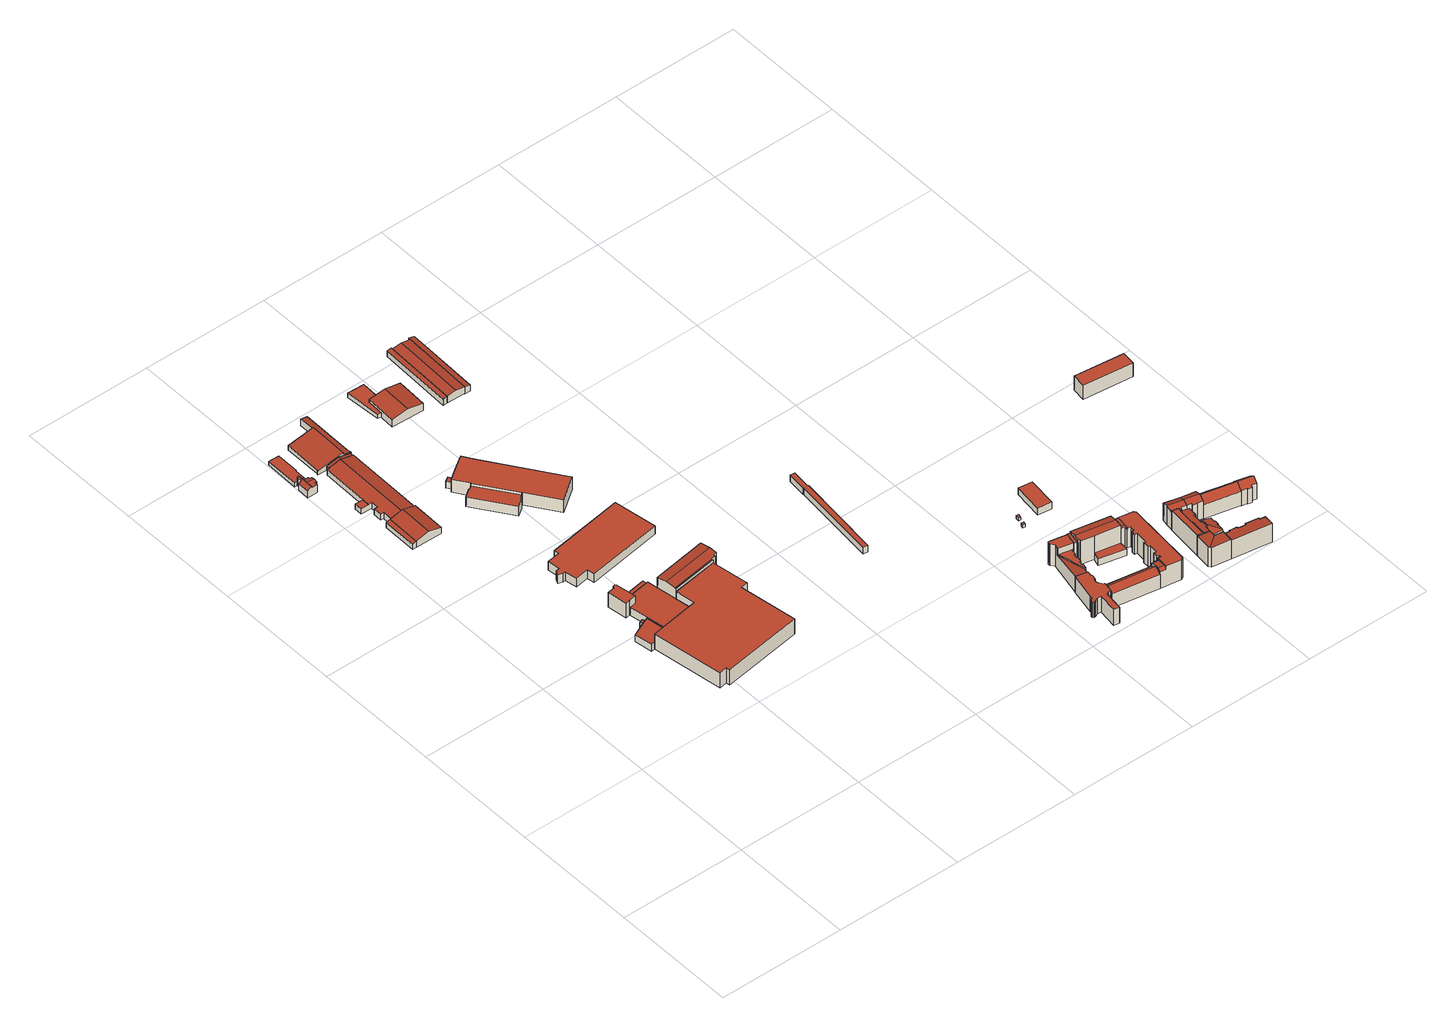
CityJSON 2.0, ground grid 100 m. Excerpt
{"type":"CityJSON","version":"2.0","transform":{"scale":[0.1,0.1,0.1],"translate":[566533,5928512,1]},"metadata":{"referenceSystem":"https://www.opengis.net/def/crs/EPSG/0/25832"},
"CityObjects":{
"building1":{"type":"Building","attributes":{"Gemeindeschluessel":"02100137","Geometrietyp2DReferenz":"3000","function":"51009_1610","roofType":"2100","measuredHeight":5.55},"address":[{"country":"Germany","locality":"Hamburg","postcode":"21109"}],"geometry":[{"type":"Solid","lod":"2","boundaries":[[[[0,1,2,3]],[[4,5,6,7]],[[2,1,4,7]],[[1,0,5,4]],[[0,3,6,5]],[[3,2,7,6]]]],"semantics":{"surfaces":[{"type":"RoofSurface"},{"type":"GroundSurface"},{"type":"WallSurface"}],"values":[[0,1,2,2,2,2]]}}]},
"building2":{"type":"Building","attributes":{"Gemeindeschluessel":"02100137","Geometrietyp2DReferenz":"3000","function":"31001_2010","roofType":"3100","measuredHeight":8.1,"storeysAboveGround":1},"address":[{"country":"Germany","locality":"Hamburg","thoroughfareNumber":"8","thoroughfareName":"Rotenhäuser Straße","postcode":"21109"}],"geometry":[{"type":"Solid","lod":"2","boundaries":[[[[8,9,10,11,12,13,14]],[[15,16,17,18,19,11,10]],[[20,21,22,23]],[[21,24,25,22]],[[26,19,18]],[[27,13,12]],[[9,8,28,29]],[[8,14,30,28]],[[17,16,31,32]],[[16,15,33,31]],[[34,35,36,37]],[[28,30,23,22,25,37,36,38,32,31,33,29]],[[33,15,10,9,29]],[[11,19,12]],[[30,14,13,27,20,23]],[[38,39,26,18,17,32]],[[38,36,35,39]],[[37,25,24,34]],[[24,21,20,27,12,19,26,39,35,34]]]],"semantics":{"surfaces":[{"type":"RoofSurface"},{"type":"WallSurface"},{"type":"GroundSurface"}],"values":[[0,0,1,1,1,1,1,1,1,1,1,2,1,1,1,1,1,1,0]]}}]},
"building3":{"type":"Building","attributes":{"Gemeindeschluessel":"02100137","Geometrietyp2DReferenz":"3000","function":"31001_2140","roofType":"1000","measuredHeight":6.12,"storeysAboveGround":1},"address":[{"country":"Germany","locality":"Hamburg","thoroughfareName":"Dratelnstraße","postcode":"21109"}],"geometry":[{"type":"Solid","lod":"2","boundaries":[[[[40,41,42,43]],[[44,45,46,47]],[[45,48,49,46]],[[48,50,51,49]],[[42,41,52,53]],[[54,55,40,43]],[[55,56,57,58]],[[53,52,58,57,47,46,49,51,59]],[[59,60,54,43,42,53]],[[52,41,40,55,58]],[[47,57,56,44]],[[59,51,50,60]],[[50,48,45,44,56,55,54,60]]]],"semantics":{"surfaces":[{"type":"RoofSurface"},{"type":"WallSurface"},{"type":"GroundSurface"}],"values":[[0,1,1,1,1,1,1,2,1,1,1,1,0]]}}]},
"building4":{"type":"Building","attributes":{"Gemeindeschluessel":"02100137","Geometrietyp2DReferenz":"3000","function":"31001_2010","roofType":"1000","measuredHeight":3.42,"storeysAboveGround":1},"address":[{"country":"Germany","locality":"Hamburg","thoroughfareName":"Rotenhäuser Straße","postcode":"21109"}],"geometry":[{"type":"Solid","lod":"2","boundaries":[[[[61,62,63,64,65,66,67]],[[68,69,70,71,72,73,74]],[[65,64,69,68]],[[64,63,70,69]],[[63,62,71,70]],[[62,61,72,71]],[[61,67,73,72]],[[66,65,68,74]],[[73,67,66,74]]]],"semantics":{"surfaces":[{"type":"RoofSurface"},{"type":"GroundSurface"},{"type":"WallSurface"}],"values":[[0,1,2,2,2,2,2,2,2]]}}]},
"building5":{"type":"Building","attributes":{"Gemeindeschluessel":"02100137","Geometrietyp2DReferenz":"3000","function":"31001_2140","roofType":"3100","measuredHeight":8.17,"storeysAboveGround":1},"address":[{"country":"Germany","locality":"Hamburg","thoroughfareName":"Rotenhäuser Straße","postcode":"21109"}],"geometry":[{"type":"Solid","lod":"2","boundaries":[[[[75,76,0,3,77]],[[78,75,77,79]],[[3,0,80,81]],[[0,76,82,80]],[[78,79,83,84]],[[79,77,3,81,83]],[[76,75,78,84,82]],[[84,83,81,80,82]]]],"semantics":{"surfaces":[{"type":"RoofSurface"},{"type":"WallSurface"},{"type":"GroundSurface"}],"values":[[0,0,1,1,1,1,1,2]]}}]},
"building6":{"type":"Building","attributes":{"Gemeindeschluessel":"02100137","Geometrietyp2DReferenz":"3000","function":"31001_2010","roofType":"1000","measuredHeight":12.9,"storeysAboveGround":4},"address":[{"country":"Germany","locality":"Hamburg","thoroughfareNumber":"20","thoroughfareName":"Dratelnstraße","postcode":"21109"}],"geometry":[{"type":"Solid","lod":"2","boundaries":[[[[85,86,87,88,89,90,91,92,93]],[[94,95,96,97,98,99,100,101,102]],[[89,88,97,96]],[[88,87,98,97]],[[87,86,99,98]],[[86,85,100,99]],[[85,93,101,100]],[[92,91,94,102]],[[91,90,95,94]],[[90,89,96,95]],[[101,93,92,102]]]],"semantics":{"surfaces":[{"type":"RoofSurface"},{"type":"GroundSurface"},{"type":"WallSurface"}],"values":[[0,1,2,2,2,2,2,2,2,2,2]]}}]},
"building7":{"type":"Building","attributes":{"Gemeindeschluessel":"02100137","Geometrietyp2DReferenz":"3000","function":"31001_2140","roofType":"3100","measuredHeight":7.24,"storeysAboveGround":1},"address":[{"country":"Germany","locality":"Hamburg","thoroughfareName":"Rotenhäuser Straße","postcode":"21109"}],"geometry":[{"type":"Solid","lod":"2","boundaries":[[[[103,104,105,106]],[[105,104,107,108]],[[109,110,111,112]],[[110,113,114,111]],[[115,116,117,118]],[[116,109,112,117]],[[119,120,103,106]],[[121,122,123,124]],[[118,117,112,111,114,125,108,107,126,124,123,127,128]],[[122,121,120,119,129,113,110,109,116,115,130,131]],[[131,130,132,133]],[[132,128,127,133]],[[123,122,131,133,127]],[[121,124,126,120]],[[128,132,130,115,118]],[[129,125,114,113]],[[125,129,119,106,105,108]],[[107,104,103,120,126]]]],"semantics":{"surfaces":[{"type":"RoofSurface"},{"type":"WallSurface"},{"type":"GroundSurface"}],"values":[[0,1,1,1,1,1,1,1,2,0,0,1,1,1,1,1,1,1]]}}]},
"building8":{"type":"Building","attributes":{"Gemeindeschluessel":"02100137","Geometrietyp2DReferenz":"3000","function":"31001_2140","roofType":"1000","measuredHeight":6.76,"storeysAboveGround":1},"address":[{"country":"Germany","locality":"Hamburg","thoroughfareName":"Dratelnstraße","postcode":"21109"}],"geometry":[{"type":"Solid","lod":"2","boundaries":[[[[134,135,136,137]],[[138,139,140,141]],[[139,138,135,134,142,143,144]],[[145,146,137,136,141,140,147]],[[136,135,138,141]],[[146,142,134,137]],[[147,144,143,145]],[[140,139,144,147]],[[145,143,142,146]]]],"semantics":{"surfaces":[{"type":"WallSurface"},{"type":"RoofSurface"},{"type":"GroundSurface"}],"values":[[0,0,1,2,0,0,0,0,0]]}}]},
"building9":{"type":"Building","attributes":{"Gemeindeschluessel":"02100137","Geometrietyp2DReferenz":"3000","function":"31001_2140","roofType":"1000","measuredHeight":13.46,"storeysAboveGround":1},"address":[{"country":"Germany","locality":"Hamburg","thoroughfareName":"Dratelnstraße","postcode":"21109"}],"geometry":[{"type":"Solid","lod":"2","boundaries":[[[[148,149,150,151]],[[152,153,154,155]],[[150,156,153,152,157,158,159,160,161,151]],[[149,148,162,163,164,165,166,155,154,167]],[[154,153,156,167]],[[162,161,160,163]],[[164,159,158,165]],[[163,160,159,164]],[[166,157,152,155]],[[165,158,157,166]],[[167,156,150,149]],[[148,151,161,162]]]],"semantics":{"surfaces":[{"type":"WallSurface"},{"type":"GroundSurface"},{"type":"RoofSurface"}],"values":[[0,0,1,2,0,0,0,0,0,0,0,0]]}}]},
"building10":{"type":"Building","attributes":{"Gemeindeschluessel":"02100137","Geometrietyp2DReferenz":"3000","function":"51009_1610","roofType":"1000","measuredHeight":5.22},"address":[{"country":"Germany","locality":"Hamburg","postcode":"21109"}],"geometry":[{"type":"Solid","lod":"2","boundaries":[[[[168,169,170,171]],[[172,173,174,175]],[[170,169,172,175]],[[169,168,173,172]],[[168,171,174,173]],[[171,170,175,174]]]],"semantics":{"surfaces":[{"type":"RoofSurface"},{"type":"GroundSurface"},{"type":"WallSurface"}],"values":[[0,1,2,2,2,2]]}}]},
"building11":{"type":"Building","attributes":{"Gemeindeschluessel":"02100137","Geometrietyp2DReferenz":"3000","function":"31001_2010","roofType":"3100","measuredHeight":5.62,"storeysAboveGround":1},"address":[{"country":"Germany","locality":"Hamburg","thoroughfareName":"Rotenhäuser Straße","postcode":"21109"}],"geometry":[{"type":"Solid","lod":"2","boundaries":[[[[176,177,178,179]],[[180,176,179,181]],[[178,177,182,183]],[[180,181,184,185]],[[181,179,178,183,184]],[[177,176,180,185,182]],[[185,184,183,182]]]],"semantics":{"surfaces":[{"type":"RoofSurface"},{"type":"WallSurface"},{"type":"GroundSurface"}],"values":[[0,0,1,1,1,1,2]]}}]},
"building12":{"type":"Building","attributes":{"Gemeindeschluessel":"02100137","Geometrietyp2DReferenz":"3000","function":"31001_2010","roofType":"2100","measuredHeight":7.42,"storeysAboveGround":1},"address":[{"country":"Germany","locality":"Hamburg","thoroughfareName":"Rotenhäuser Straße","postcode":"21109"}],"geometry":[{"type":"Solid","lod":"2","boundaries":[[[[186,187,188,189,190,191,192]],[[191,190,193,194]],[[190,189,195,193]],[[189,188,196,195]],[[187,186,197,198,199]],[[186,192,200,197]],[[201,202,203,204]],[[202,205,206,203]],[[205,207,208,206]],[[209,210,211,212]],[[210,213,214,211]],[[193,195,196,212,211,214,204,203,206,208,194]],[[196,188,187,199,198,197,209,212]],[[208,207,200,192,191,194]],[[204,214,213,201]],[[213,210,209,197,200,207,205,202,201]]]],"semantics":{"surfaces":[{"type":"RoofSurface"},{"type":"WallSurface"},{"type":"GroundSurface"}],"values":[[0,1,1,1,1,1,1,1,1,1,1,2,1,1,1,0]]}}]},
"building13":{"type":"Building","attributes":{"Gemeindeschluessel":"02100137","Geometrietyp2DReferenz":"3000","function":"31001_2010","roofType":"1000","measuredHeight":8.74,"storeysAboveGround":2},"address":[{"country":"Germany","locality":"Hamburg","thoroughfareNumber":"16","thoroughfareName":"Dratelnstraße","postcode":"21109"}],"geometry":[{"type":"Solid","lod":"2","boundaries":[[[[215,216,217,218,219,220,221,222]],[[223,224,225,226,227,228,229,230]],[[221,220,223,230]],[[220,219,224,223]],[[219,218,225,224]],[[218,217,226,225]],[[217,216,227,226]],[[216,215,228,227]],[[215,222,229,228]],[[222,221,230,229]]]],"semantics":{"surfaces":[{"type":"RoofSurface"},{"type":"GroundSurface"},{"type":"WallSurface"}],"values":[[0,1,2,2,2,2,2,2,2,2]]}}]},
"building14":{"type":"Building","attributes":{"Gemeindeschluessel":"02100137","Geometrietyp2DReferenz":"3000","function":"31001_2150","roofType":"1000","measuredHeight":7.5,"storeysAboveGround":2},"address":[{"country":"Germany","locality":"Hamburg","thoroughfareNumber":"18","thoroughfareName":"Dratelnstraße","postcode":"21109"}],"geometry":[{"type":"Solid","lod":"2","boundaries":[[[[231,232,233,234]],[[235,236,237,238]],[[239,240,241,242]],[[243,241,240,244]],[[245,246,238,237,234,233,247,248,249,242,241,243,250]],[[235,251,252,253,244,240,239,254,255,256,232,231,236]],[[255,248,247,256]],[[254,249,248,255]],[[253,250,243,244]],[[252,245,250,253]],[[239,242,249,254]],[[251,246,245,252]],[[235,238,246,251]],[[231,234,237,236]],[[256,247,233,232]]]],"semantics":{"surfaces":[{"type":"WallSurface"},{"type":"GroundSurface"},{"type":"RoofSurface"}],"values":[[0,0,0,0,1,2,0,0,0,0,0,0,0,0,0]]}}]},
"building15":{"type":"Building","attributes":{"Gemeindeschluessel":"02100137","Geometrietyp2DReferenz":"3000","function":"31001_2140","roofType":"3100","measuredHeight":17.09,"storeysAboveGround":3},"address":[{"country":"Germany","locality":"Hamburg","thoroughfareName":"Dratelnstraße","postcode":"21109"}],"geometry":[{"type":"Solid","lod":"2","boundaries":[[[[257,258,259,260]],[[261,262,263,264,265,257,260,266]],[[267,268,269,270]],[[259,258,271,272]],[[265,264,273,274]],[[264,263,275,273]],[[263,262,276,275]],[[261,266,269,268]],[[267,270,277,278]],[[277,272,271,274,273,275,276,278]],[[277,270,269,266,260,259,272]],[[276,262,261,268,267,278]],[[271,258,257,265,274]]]],"semantics":{"surfaces":[{"type":"RoofSurface"},{"type":"WallSurface"},{"type":"GroundSurface"}],"values":[[0,0,0,1,1,1,1,1,1,2,1,1,1]]}}]},
"building16":{"type":"Building","attributes":{"Gemeindeschluessel":"02100137","Geometrietyp2DReferenz":"3000","function":"31001_2140","roofType":"1000","measuredHeight":11.26,"storeysAboveGround":1},"address":[{"country":"Germany","locality":"Hamburg","thoroughfareName":"Dratelnstraße","postcode":"21109"}],"geometry":[{"type":"Solid","lod":"2","boundaries":[[[[279,280,281,282]],[[280,283,284,281]],[[285,286,287,288]],[[286,279,282,287]],[[289,290,291,292]],[[290,293,294,291]],[[293,295,296,294]],[[295,297,298,296]],[[299,300,301,302]],[[300,303,304,301]],[[305,285,288,306]],[[291,294,296,298,306,288,287,282,281,284,302,301,304,292]],[[300,299,307,308,297,295,293,290,289,303]],[[307,299,302,284,283,309]],[[305,308,307,309,285]],[[289,292,304,303]],[[298,297,308,305,306]],[[309,283,280,279,286,285]]]],"semantics":{"surfaces":[{"type":"WallSurface"},{"type":"GroundSurface"},{"type":"RoofSurface"}],"values":[[0,0,0,0,0,0,0,0,0,0,0,1,2,0,0,0,0,2]]}}]},
"building17":{"type":"Building","attributes":{"Gemeindeschluessel":"02100137","Geometrietyp2DReferenz":"3000","function":"31001_2131","roofType":"1000","measuredHeight":3.7,"storeysAboveGround":1},"address":[{"country":"Germany","locality":"Hamburg","thoroughfareNumber":"4","thoroughfareName":"Rotenhäuser Straße","postcode":"21109"}],"geometry":[{"type":"Solid","lod":"2","boundaries":[[[[310,311,312,313]],[[314,315,316,317]],[[310,318,315,314,319,311]],[[313,312,320,317,316,321]],[[312,311,319,320]],[[321,318,310,313]],[[316,315,318,321]],[[320,319,314,317]]]],"semantics":{"surfaces":[{"type":"WallSurface"},{"type":"RoofSurface"},{"type":"GroundSurface"}],"values":[[0,0,1,2,0,0,0,0]]}}]},
"building18":{"type":"Building","attributes":{"Gemeindeschluessel":"02100137","Geometrietyp2DReferenz":"3000","function":"31001_2100","roofType":"3100","measuredHeight":8.45,"storeysAboveGround":1},"address":[{"country":"Germany","locality":"Hamburg","thoroughfareName":"Rotenhäuser Straße","postcode":"21109"}],"geometry":[{"type":"Solid","lod":"2","boundaries":[[[[322,323,324,325]],[[326,324,323,327]],[[326,327,328,329]],[[325,324,326,329,321]],[[327,323,322,330,328]],[[322,325,321,330]],[[321,329,328,330]]]],"semantics":{"surfaces":[{"type":"RoofSurface"},{"type":"WallSurface"},{"type":"GroundSurface"}],"values":[[0,0,1,1,1,1,2]]}}]},
"building19":{"type":"Building","attributes":{"Gemeindeschluessel":"02100137","Geometrietyp2DReferenz":"3000","function":"51009_1610","roofType":"1000","measuredHeight":5.85},"address":[{"country":"Germany","locality":"Hamburg","postcode":"21109"}],"geometry":[{"type":"Solid","lod":"2","boundaries":[[[[331,332,333,334]],[[335,336,337,338]],[[333,332,335,338]],[[332,331,336,335]],[[331,334,337,336]],[[334,333,338,337]]]],"semantics":{"surfaces":[{"type":"RoofSurface"},{"type":"GroundSurface"},{"type":"WallSurface"}],"values":[[0,1,2,2,2,2]]}}]},
"building20":{"type":"Building","attributes":{"Gemeindeschluessel":"02100137","Geometrietyp2DReferenz":"3000","function":"31001_2140","roofType":"3100","measuredHeight":7.11,"storeysAboveGround":2},"address":[{"country":"Germany","locality":"Hamburg","postcode":"21109"}],"geometry":[{"type":"Solid","lod":"2","boundaries":[[[[339,340,334,341]],[[342,339,341,343]],[[334,340,344,337]],[[342,343,345,346]],[[343,341,334,337,345]],[[340,339,342,346,344]],[[346,345,337,344]]]],"semantics":{"surfaces":[{"type":"RoofSurface"},{"type":"WallSurface"},{"type":"GroundSurface"}],"values":[[0,0,1,1,1,1,2]]}}]},
"building21":{"type":"Building","attributes":{"Gemeindeschluessel":"02100137","Geometrietyp2DReferenz":"3000","function":"51009_1610","roofType":"2100","measuredHeight":6.26},"address":[{"country":"Germany","locality":"Hamburg","postcode":"21109"}],"geometry":[{"type":"Solid","lod":"2","boundaries":[[[[347,348,349,350]],[[351,352,353,354]],[[348,347,352,351]],[[347,350,353,352]],[[349,348,351,354]],[[353,350,349,354]]]],"semantics":{"surfaces":[{"type":"RoofSurface"},{"type":"GroundSurface"},{"type":"WallSurface"}],"values":[[0,1,2,2,2,2]]}}]},
"building22":{"type":"Building","attributes":{"Gemeindeschluessel":"02100137","Geometrietyp2DReferenz":"3000","function":"31001_2420","roofType":"1000","measuredHeight":5.81,"storeysAboveGround":2},"address":[{"country":"Germany","locality":"Hamburg","thoroughfareName":"Dratelnstraße","postcode":"21109"}],"geometry":[{"type":"Solid","lod":"2","boundaries":[[[[355,356,357,358,359,360,361,362]],[[363,364,365,366,367,368,369,370]],[[361,360,363,370]],[[360,359,364,363]],[[359,358,365,364]],[[358,357,366,365]],[[357,356,367,366]],[[356,355,368,367]],[[355,362,369,368]],[[362,361,370,369]]]],"semantics":{"surfaces":[{"type":"RoofSurface"},{"type":"GroundSurface"},{"type":"WallSurface"}],"values":[[0,1,2,2,2,2,2,2,2,2]]}}]},
"building23":{"type":"Building","attributes":{"Gemeindeschluessel":"02100136","Geometrietyp2DReferenz":"3000","function":"31001_1010","roofType":"1000","measuredHeight":13.96,"storeysAboveGround":5},"address":[{"country":"Germany","locality":"Hamburg","thoroughfareNumber":"2","thoroughfareName":"Buddestraße","postcode":"21109"}],"geometry":[{"type":"Solid","lod":"2","boundaries":[[[[371,372,373,374,375,376,377,378,379,380,381,382,383,384,385,386,387,388,389,390,391,392,393,394,395,396,397,398,399]],[[400,401,402,403,404,405,406,407,408,409,410,411,412,413,414,415,416,417,418,419,420,421,422,423,424,425,426,427,428]],[[426,371,399,427]],[[425,372,371,426]],[[424,373,372,425]],[[423,374,373,424]],[[422,375,374,423]],[[421,376,375,422]],[[420,377,376,421]],[[419,378,377,420]],[[418,379,378,419]],[[417,380,379,418]],[[416,381,380,417]],[[415,382,381,416]],[[414,383,382,415]],[[413,384,383,414]],[[412,385,384,413]],[[411,386,385,412]],[[410,387,386,411]],[[409,388,387,410]],[[408,389,388,409]],[[407,390,389,408]],[[406,391,390,407]],[[405,392,391,406]],[[404,393,392,405]],[[403,394,393,404]],[[402,395,394,403]],[[401,396,395,402]],[[400,397,396,401]],[[428,398,397,400]],[[427,399,398,428]]]],"semantics":{"surfaces":[{"type":"GroundSurface"},{"type":"RoofSurface"},{"type":"WallSurface"}],"values":[[0,1,2,2,2,2,2,2,2,2,2,2,2,2,2,2,2,2,2,2,2,2,2,2,2,2,2,2,2,2,2]]}}]},
"building24":{"type":"Building","attributes":{"Gemeindeschluessel":"02100136","Geometrietyp2DReferenz":"3000","function":"31001_1010","roofType":"2100","measuredHeight":19.33,"storeysAboveGround":5},"address":[{"country":"Germany","locality":"Hamburg","thoroughfareNumber":"1","thoroughfareName":"Thielenstraße","postcode":"21109"}],"geometry":[{"type":"Solid","lod":"2","boundaries":[[[[429,430,431,432,433,434]],[[431,435,432]],[[436,437,438,439,440,441,442,443,444,445,446,447,448]],[[449,450,431]],[[429,434,451,452]],[[434,433,453,451]],[[454,455,456,457]],[[455,458,459,456]],[[458,460,461,459]],[[460,462,463,461]],[[464,465,466]],[[464,467,447,446]],[[468,469,470,471]],[[435,431,450]],[[445,444,472,473]],[[444,443,474,472]],[[443,442,475,474]],[[442,441,476,475]],[[441,440,477,476]],[[440,439,478,477]],[[439,438,479,478]],[[438,437,480,479]],[[437,436,481,480]],[[482,483,466]],[[484,485,486,487]],[[488,489,490,491]],[[492,488,491,493]],[[433,432,435,450,449,494,468,471,453]],[[491,490,495,473,472,474,475,476,477,478,479,480,481,452,451,453,471,470,487,486,457,456,459,461,463,496,493]],[[482,497,496,463,462,483]],[[493,496,497,492]],[[487,470,469,484]],[[430,448,447,467,494,449,431]],[[495,464,446,445,473]],[[490,489,465,464,495]],[[457,486,485,454]],[[481,436,448,430,429,452]],[[497,482,466,465,489,488,492]],[[485,484,469,468,494,467,464,466,483,462,460,458,455,454]]]],"semantics":{"surfaces":[{"type":"RoofSurface"},{"type":"WallSurface"},{"type":"GroundSurface"}],"values":[[0,0,0,0,1,1,1,1,1,1,1,1,1,1,1,1,1,1,1,1,1,1,1,1,1,1,1,1,2,1,1,1,1,1,1,1,1,0,0]]}}]},
"building25":{"type":"Building","attributes":{"Gemeindeschluessel":"02100136","Geometrietyp2DReferenz":"3000","function":"31001_1010","roofType":"3100","measuredHeight":15.88,"storeysAboveGround":4},"address":[{"country":"Germany","locality":"Hamburg","thoroughfareNumber":"4","thoroughfareName":"Buddestraße","postcode":"21109"}],"geometry":[{"type":"Solid","lod":"2","boundaries":[[[[498,499,500,501]],[[502,503,501,500,504,505]],[[498,501,503,506,507]],[[505,504,508,509]],[[504,500,499,508]],[[503,502,510,506]],[[505,509,511,510,502]],[[499,498,507,511,509,508]],[[510,511,507,506]]]],"semantics":{"surfaces":[{"type":"WallSurface"},{"type":"GroundSurface"},{"type":"RoofSurface"}],"values":[[0,1,0,0,0,0,0,2,2]]}}]},
"building26":{"type":"Building","attributes":{"Gemeindeschluessel":"02100136","Geometrietyp2DReferenz":"3000","function":"31001_2420","roofType":"1000","measuredHeight":2.69,"storeysAboveGround":1},"address":[{"country":"Germany","locality":"Hamburg","thoroughfareName":"Thielenstraße","postcode":"21109"}],"geometry":[{"type":"Solid","lod":"2","boundaries":[[[[512,513,514,515]],[[516,517,518,519]],[[517,512,515,518]],[[516,513,512,517]],[[519,514,513,516]],[[518,515,514,519]]]],"semantics":{"surfaces":[{"type":"GroundSurface"},{"type":"RoofSurface"},{"type":"WallSurface"}],"values":[[0,1,2,2,2,2]]}}]},
"building27":{"type":"Building","attributes":{"Gemeindeschluessel":"02100136","Geometrietyp2DReferenz":"3000","function":"31001_2500","roofType":"1000","measuredHeight":2.56,"storeysAboveGround":1},"address":[{"country":"Germany","locality":"Hamburg","thoroughfareName":"Thielenstraße","postcode":"21109"}],"geometry":[{"type":"Solid","lod":"2","boundaries":[[[[520,521,522,523]],[[524,525,526,527]],[[525,520,523,526]],[[524,521,520,525]],[[527,522,521,524]],[[526,523,522,527]]]],"semantics":{"surfaces":[{"type":"GroundSurface"},{"type":"RoofSurface"},{"type":"WallSurface"}],"values":[[0,1,2,2,2,2]]}}]},
"building28":{"type":"Building","attributes":{"Gemeindeschluessel":"02100136","Geometrietyp2DReferenz":"3000","function":"31001_1120","roofType":"3100","measuredHeight":22.14,"storeysAboveGround":4},"address":[{"country":"Germany","locality":"Hamburg","thoroughfareNumber":"3","thoroughfareName":"Thielenstraße","postcode":"21109"}],"geometry":[{"type":"Solid","lod":"2","boundaries":[[[[528,529,530,531]],[[532,533,534,535,536,537,538]],[[539,540,531,530,541,535,534,542]],[[543,544,538,537,545,529,528,546]],[[542,534,533,547]],[[535,541,548,536]],[[528,531,540,546]],[[546,540,539,543]],[[542,547,549,544,543,539]],[[538,544,549,532]],[[530,529,545,548,541]],[[549,547,533,532]],[[548,545,537,536]]]],"semantics":{"surfaces":[{"type":"WallSurface"},{"type":"GroundSurface"},{"type":"RoofSurface"}],"values":[[0,0,1,2,0,0,0,0,0,0,0,2,2]]}}]},
"building29":{"type":"Building","attributes":{"Gemeindeschluessel":"02100136","Geometrietyp2DReferenz":"3000","function":"31001_1120","roofType":"1000","measuredHeight":18.36,"storeysAboveGround":4},"address":[{"country":"Germany","locality":"Hamburg","thoroughfareNumber":"8","thoroughfareName":"Buddestraße","postcode":"21109"}],"geometry":[{"type":"Solid","lod":"2","boundaries":[[[[550,551,552,553]],[[554,555,551,550]],[[556,557,558,559,555,554]],[[560,561,562,563,564,565,566]],[[567,568,564,563]],[[569,570,571,568,567]],[[559,558,572,505]],[[558,557,573,572]],[[560,566,574,575]],[[566,565,576,574]],[[577,578,579,580]],[[578,581,582,579]],[[583,584,585,586]],[[587,588,589,590]],[[588,591,592,589]],[[591,593,594,592]],[[593,595,596,594]],[[595,597,598,596]],[[597,599,600,598]],[[599,601,602,600]],[[601,603,604,602]],[[603,605,606,604]],[[605,607,608,606]],[[607,609,610,608]],[[611,612,613,614]],[[612,587,590,613]],[[615,562,561]],[[616,570,569]],[[617,618,619,620]],[[585,502,505,572,573,580,579,582,614,613,590,589,592,594,596,598,600,602,604,606,608,610,621,575,574,576,535,620,619,586]],[[617,616,569,562,615,622,609,607,605,603,601,599,597,595,593,591,588,587,612,611,581,578,577,623,584,583,618]],[[502,552,551,555,559,505]],[[576,565,564,568,571,535]],[[569,567,563,562]],[[577,556,554,550,553,623]],[[583,586,619,618]],[[622,621,610,609]],[[535,571,570,616,617,620]],[[611,614,582,581]],[[621,622,615,561,560,575]],[[573,557,556,577,580]],[[585,584,623,553,552,502]]]],"semantics":{"surfaces":[{"type":"RoofSurface"},{"type":"WallSurface"},{"type":"GroundSurface"}],"values":[[0,0,0,0,0,0,1,1,1,1,1,1,1,1,1,1,1,1,1,1,1,1,1,1,1,1,1,1,1,2,0,1,1,1,1,1,1,1,1,1,1,1]]}}]},
"building30":{"type":"Building","attributes":{"Gemeindeschluessel":"02100136","Geometrietyp2DReferenz":"3000","function":"31001_2500","roofType":"1000","measuredHeight":6.07,"storeysAboveGround":1},"address":[{"country":"Germany","locality":"Hamburg","thoroughfareName":"Thielenstraße","postcode":"21109"}],"geometry":[{"type":"Solid","lod":"2","boundaries":[[[[624,625,626,627]],[[628,629,630,631]],[[626,625,628,631]],[[625,624,629,628]],[[624,627,630,629]],[[627,626,631,630]]]],"semantics":{"surfaces":[{"type":"RoofSurface"},{"type":"GroundSurface"},{"type":"WallSurface"}],"values":[[0,1,2,2,2,2]]}}]},
"building31":{"type":"Building","attributes":{"Gemeindeschluessel":"02100136","Geometrietyp2DReferenz":"3000","function":"31001_1120","roofType":"1000","measuredHeight":17.16,"storeysAboveGround":4},"address":[{"country":"Germany","locality":"Hamburg","thoroughfareNumber":"6","thoroughfareName":"Wittestraße","postcode":"21109"}],"geometry":[{"type":"Solid","lod":"2","boundaries":[[[[632,633,634,635]],[[636,637,638,639]],[[637,640,641,638]],[[642,635,634,643,639,638,641,644]],[[643,634,633,645]],[[644,641,640,646]],[[639,643,645,636]],[[644,646,647,648,642]],[[635,642,648,632]],[[645,647,646,640,637,636]],[[648,647,645,633,632]]]],"semantics":{"surfaces":[{"type":"WallSurface"},{"type":"GroundSurface"},{"type":"RoofSurface"}],"values":[[0,0,0,1,0,0,0,0,0,2,2]]}}]},
"building32":{"type":"Building","attributes":{"Gemeindeschluessel":"02100136","Geometrietyp2DReferenz":"3000","function":"31001_1010","roofType":"2100","measuredHeight":17.44,"storeysAboveGround":4},"address":[{"country":"Germany","locality":"Hamburg","thoroughfareNumber":"4","thoroughfareName":"Wittestraße","postcode":"21109"}],"geometry":[{"type":"Solid","lod":"2","boundaries":[[[[649,650,651,652,653,654,655,656,657,658,659,660,661]],[[662,663,650,649]],[[664,665,666,667]],[[665,668,669,666]],[[668,670,671,669]],[[660,659,672,673]],[[659,658,674,672]],[[658,657,675,674]],[[657,656,676,675]],[[656,655,677,676]],[[655,654,678,677]],[[654,653,679,678]],[[653,652,680,679]],[[652,651,681,680]],[[672,674,675,676,677,678,679,680,681,682,667,666,669,671,683,684,673]],[[684,661,660,673]],[[681,651,650,663,685,682]],[[683,662,649,661,684]],[[683,671,670,662]],[[667,682,685,664]],[[685,663,662,670,668,665,664]]]],"semantics":{"surfaces":[{"type":"RoofSurface"},{"type":"WallSurface"},{"type":"GroundSurface"}],"values":[[0,1,1,1,1,1,1,1,1,1,1,1,1,1,2,1,1,1,1,1,0]]}}]},
"building33":{"type":"Building","attributes":{"Gemeindeschluessel":"02100136","Geometrietyp2DReferenz":"3000","function":"31001_1120","roofType":"3100","measuredHeight":17.28,"storeysAboveGround":4},"address":[{"country":"Germany","locality":"Hamburg","thoroughfareNumber":"7","thoroughfareName":"Thielenstraße","postcode":"21109"}],"geometry":[{"type":"Solid","lod":"2","boundaries":[[[[686,687,688,689,690,691,692,693,694,695]],[[694,693,696,697]],[[690,689,698,699]],[[689,688,700,698]],[[688,687,701,700]],[[687,686,702,701]],[[686,695,703,702]],[[695,694,697,703]],[[698,700,701,702,703,697,696,704,705,699]],[[690,699,705,706,691]],[[705,704,707,706]],[[696,693,692,707,704]],[[707,692,691,706]]]],"semantics":{"surfaces":[{"type":"RoofSurface"},{"type":"WallSurface"},{"type":"GroundSurface"}],"values":[[0,1,1,1,1,1,1,1,2,1,1,1,0]]}}]},
"building34":{"type":"Building","attributes":{"Gemeindeschluessel":"02100136","Geometrietyp2DReferenz":"3000","function":"31001_2500","roofType":"3200","measuredHeight":5.84,"storeysAboveGround":1},"address":[{"country":"Germany","locality":"Hamburg","thoroughfareName":"Wittestraße","postcode":"21109"}],"geometry":[{"type":"Solid","lod":"2","boundaries":[[[[708,709,710,711,712,713,714,715,716,717,718]],[[719,720,721,710,709,722]],[[723,724,725,726,727,711,710,721]],[[717,716,728,729]],[[716,715,730,728]],[[715,714,731,730]],[[714,713,732,731]],[[713,712,733,732]],[[708,718,734,735]],[[718,717,729,734]],[[720,719,736,737]],[[719,722,738,736]],[[727,726,739,740]],[[726,725,741,739]],[[725,724,742,741]],[[724,723,743,742]],[[736,738,735,734,729,728,730,731,732,733,740,739,741,742,743,737]],[[743,723,721,720,737]],[[738,722,709,708,735]],[[733,712,711,727,740]]]],"semantics":{"surfaces":[{"type":"RoofSurface"},{"type":"WallSurface"},{"type":"GroundSurface"}],"values":[[0,0,0,1,1,1,1,1,1,1,1,1,1,1,1,1,2,1,1,1]]}}]},
"building35":{"type":"Building","attributes":{"Gemeindeschluessel":"02100136","Geometrietyp2DReferenz":"3000","function":"31001_1010","roofType":"1000","measuredHeight":16.64,"storeysAboveGround":4},"address":[{"country":"Germany","locality":"Hamburg","thoroughfareNumber":"12","thoroughfareName":"Buddestraße","postcode":"21109"}],"geometry":[{"type":"Solid","lod":"2","boundaries":[[[[744,745,641,746]],[[747,748,744,746]],[[747,749,750,748]],[[751,752,750,749]],[[751,753,754,752]],[[754,753,755,756]],[[755,757,758,756]],[[759,760,758,757]],[[759,761,762,760]],[[761,763,764,762]],[[764,763,765,766]],[[765,638,767,766]],[[767,638,641,745]],[[641,638,765,763,761,759,757,755,753,751,749,747,746]],[[748,750,752,754,756,758,760,762,764,766,767,745,744]]]],"semantics":{"surfaces":[{"type":"WallSurface"},{"type":"GroundSurface"},{"type":"RoofSurface"}],"values":[[0,0,0,0,0,0,0,0,0,0,0,0,0,1,2]]}}]},
"building36":{"type":"Building","attributes":{"Gemeindeschluessel":"02100136","Geometrietyp2DReferenz":"3000","function":"31001_1120","roofType":"3100","measuredHeight":17.6,"storeysAboveGround":4},"address":[{"country":"Germany","locality":"Hamburg","thoroughfareNumber":"9","thoroughfareName":"Thielenstraße","postcode":"21109"}],"geometry":[{"type":"Solid","lod":"2","boundaries":[[[[768,769,770,771,772,773,774,775]],[[776,706,773,772]],[[771,770,777,778]],[[770,769,779,777]],[[769,768,780,779]],[[768,775,781,780]],[[775,774,782,781]],[[706,776,783,784]],[[776,772,771,778,783]],[[774,773,706,784,782]],[[784,783,778,777,779,780,781,782]]]],"semantics":{"surfaces":[{"type":"RoofSurface"},{"type":"WallSurface"},{"type":"GroundSurface"}],"values":[[0,0,1,1,1,1,1,1,1,1,2]]}}]},
"building37":{"type":"Building","attributes":{"Gemeindeschluessel":"02100136","Geometrietyp2DReferenz":"3000","function":"31001_1120","roofType":"3100","measuredHeight":17.01,"storeysAboveGround":4},"address":[{"country":"Germany","locality":"Hamburg","thoroughfareNumber":"11","thoroughfareName":"Thielenstraße","postcode":"21109"}],"geometry":[{"type":"Solid","lod":"2","boundaries":[[[[785,786,787,788]],[[789,790,786,785]],[[788,787,791,792]],[[790,789,793,794]],[[789,785,788,792,793]],[[787,786,790,794,791]],[[794,793,792,791]]]],"semantics":{"surfaces":[{"type":"RoofSurface"},{"type":"WallSurface"},{"type":"GroundSurface"}],"values":[[0,0,1,1,1,1,2]]}}]},
"building38":{"type":"Building","attributes":{"Gemeindeschluessel":"02100136","Geometrietyp2DReferenz":"3000","function":"31001_1010","roofType":"3100","measuredHeight":17.41,"storeysAboveGround":4},"address":[{"country":"Germany","locality":"Hamburg","thoroughfareNumber":"15","thoroughfareName":"Thielenstraße","postcode":"21109"}],"geometry":[{"type":"Solid","lod":"2","boundaries":[[[[795,796,797,798,799,800,801,802]],[[803,804,800,799]],[[798,797,805,806]],[[797,796,807,805]],[[796,795,808,807]],[[795,802,809,808]],[[802,801,810,809]],[[804,803,811,812]],[[803,799,798,806,811]],[[801,800,804,812,810]],[[812,811,806,805,807,808,809,810]]]],"semantics":{"surfaces":[{"type":"RoofSurface"},{"type":"WallSurface"},{"type":"GroundSurface"}],"values":[[0,0,1,1,1,1,1,1,1,1,2]]}}]},
"building39":{"type":"Building","attributes":{"Gemeindeschluessel":"02100136","Geometrietyp2DReferenz":"3000","function":"31001_1010","roofType":"1000","measuredHeight":12.27,"storeysAboveGround":4},"address":[{"country":"Germany","locality":"Hamburg","thoroughfareNumber":"7a","thoroughfareName":"Korallusstraße","postcode":"21109"}],"geometry":[{"type":"Solid","lod":"2","boundaries":[[[[813,814,815,816]],[[817,818,819,820]],[[815,814,817,820]],[[814,813,818,817]],[[813,816,819,818]],[[816,815,820,819]]]],"semantics":{"surfaces":[{"type":"RoofSurface"},{"type":"GroundSurface"},{"type":"WallSurface"}],"values":[[0,1,2,2,2,2]]}}]}
},
"vertices":[
[242,3828,65],[211,3829,57],[206,3558,57],[237,3557,65],[211,3829,10],[242,3828,10],[237,3557,10],[206,3558,10],
[83,4396,82],[96,4395,82],[97,4422,90],[38,4423,90],[38,4421,90],[37,4376,76],[83,4375,76],[97,4449,82],[84,4450,82],[84,4469,76],[39,4470,76],[38,4425,90],[3,4377,64],[5,4471,64],[5,4471,9],[3,4377,9],[27,4470,80],[27,4470,9],[39,4470,90],[37,4376,90],[83,4396,9],[96,4395,9],[83,4375,9],[84,4450,9],[84,4469,9],[97,4449,9],[28,4509,80],[39,4509,89],[39,4509,9],[28,4509,9],[38,4470,9],[38,4470,89],
[892,2014,71],[880,2041,66],[851,2028,66],[862,2001,71],[931,1832,82],[793,1811,82],[793,1811,21],[931,1832,21],[763,1806,82],[763,1806,21],[741,1947,82],[741,1947,21],[880,2041,21],[851,2028,21],[862,2001,82],[892,2014,82],[902,2018,82],[902,2018,21],[892,2014,21],[863,2001,21],[863,2001,82],
[85,4595,44],[90,4595,44],[94,4774,44],[10,4776,44],[5,4510,44],[28,4509,44],[84,4508,44],[5,4510,10],[10,4776,10],[94,4774,10],[90,4595,10],[85,4595,10],[84,4508,10],[28,4509,10],
[347,3826,93],[255,3828,69],[342,3555,93],[452,3824,65],[447,3553,65],[242,3828,11],[237,3557,11],[255,3828,11],[447,3553,11],[452,3824,11],
[899,2337,151],[882,2334,151],[875,2326,151],[877,2319,151],[818,2310,151],[843,2156,151],[879,2162,151],[933,2171,151],[907,2332,151],[879,2162,22],[843,2156,22],[818,2310,22],[877,2319,22],[875,2326,22],[882,2334,22],[899,2337,22],[907,2332,22],[933,2171,22],
[237,4098,49],[175,4099,49],[173,4036,49],[236,4034,49],[175,4099,4],[173,4036,4],[234,3914,52],[235,3979,52],[235,3979,4],[234,3914,4],[258,3978,57],[258,3978,4],[255,3828,57],[257,3911,57],[257,3911,4],[255,3828,4],[236,4034,52],[237,4098,52],[245,4466,52],[267,4465,57],[267,4465,4],[245,4466,4],[259,4034,4],[237,4098,4],[464,4461,4],[452,3824,4],[259,4034,57],[342,3826,76],[354,4464,76],[452,3824,52],[464,4461,52],
[922,2240,91],[1121,2271,91],[1121,2271,23],[922,2240,23],[1160,2025,91],[1184,1873,91],[1184,1873,23],[1160,2025,23],[933,2171,91],[879,2162,91],[931,1832,91],[879,2162,23],[933,2171,23],[931,1832,23],
[945,1231,157],[940,1260,157],[940,1260,22],[945,1231,22],[1184,1873,22],[793,1811,22],[793,1811,157],[1184,1873,157],[880,1251,22],[1160,2025,22],[1520,2081,22],[1566,1790,22],[1509,1780,22],[1580,1331,22],[1580,1331,157],[1509,1780,157],[1566,1790,157],[1520,2081,157],[1160,2025,157],[880,1251,157],
[1121,2271,74],[1115,2311,74],[915,2279,74],[922,2240,74],[1115,2311,22],[1121,2271,22],[922,2240,22],[915,2279,22],
[366,4495,67],[268,4497,45],[267,4465,45],[366,4463,67],[465,4492,45],[464,4461,45],[268,4497,11],[267,4465,11],[464,4461,11],[465,4492,11],
[411,4805,83],[383,4805,77],[203,4808,44],[199,4507,43],[194,4507,43],[194,4499,43],[407,4494,83],[194,4507,8],[194,4499,8],[199,4507,8],[203,4808,8],[411,4805,67],[411,4805,42],[383,4805,42],[407,4494,67],[466,4501,51],[471,4501,50],[471,4501,8],[466,4501,8],[471,4492,50],[471,4492,8],[465,4492,51],[465,4492,8],[412,4805,67],[413,4934,67],[413,4934,8],[412,4805,8],[471,4934,51],[471,4934,8],
[998,3396,101],[994,3402,101],[1023,3423,101],[826,3704,101],[798,3684,101],[795,3688,101],[734,3645,101],[938,3354,101],[795,3688,14],[798,3684,14],[826,3704,14],[1023,3423,14],[994,3402,14],[998,3396,14],[938,3354,14],[734,3645,14],
[722,2702,86],[737,2738,86],[737,2738,11],[722,2702,11],[778,2693,86],[756,2690,86],[756,2690,11],[778,2693,11],[852,2894,86],[1453,2990,86],[1453,2990,11],[852,2894,11],[1507,2652,11],[1507,2652,86],[897,2614,11],[794,2597,11],[770,2744,11],[755,2840,11],[858,2856,11],[906,2556,11],[794,2597,86],[897,2614,86],[906,2556,86],[858,2856,86],[755,2840,86],[770,2744,86],
[1572,2178,192],[1560,2255,183],[1135,2188,183],[1147,2112,192],[1518,2091,182],[1518,2093,183],[1555,2099,183],[1552,2115,185],[1581,2120,185],[1159,2035,182],[1520,2081,180],[1518,2091,180],[1159,2035,180],[1160,2025,180],[1560,2255,21],[1135,2188,21],[1552,2115,21],[1581,2120,21],[1555,2099,21],[1518,2093,21],[1160,2025,21],[1520,2081,21],
[753,3870,65],[787,3894,65],[787,3894,8],[753,3870,8],[812,3858,65],[812,3858,8],[778,3833,65],[778,3834,65],[778,3834,8],[778,3833,8],[1187,3196,121],[1027,3425,121],[1027,3425,8],[1187,3196,8],[1023,3423,121],[1023,3423,8],[826,3704,121],[826,3704,8],[830,3706,121],[830,3706,8],[944,3948,121],[998,3862,121],[998,3862,8],[944,3948,8],[1371,3327,121],[1371,3327,8],[753,3816,65],[753,3816,8],[830,3870,121],[753,3816,121],[830,3870,65],
[857,4647,57],[831,4648,57],[831,4648,20],[857,4647,20],[946,4926,57],[939,4770,57],[939,4770,20],[946,4926,20],[862,4773,57],[812,4931,57],[812,4931,20],[862,4773,20],
[852,4529,82],[980,4524,104],[989,4768,104],[862,4773,82],[1117,4763,82],[1107,4519,82],[1107,4519,20],[1117,4763,20],[852,4529,20],
[1294,5064,73],[1261,5065,67],[1241,4477,67],[1274,4476,73],[1261,5065,14],[1294,5064,14],[1274,4476,14],[1241,4477,14],
[1368,5049,85],[1294,5052,73],[1348,4473,85],[1442,5046,73],[1421,4471,73],[1294,5052,14],[1421,4471,14],[1442,5046,14],
[1442,5059,74],[1421,4471,74],[1464,4469,66],[1485,5058,66],[1421,4471,11],[1442,5059,11],[1485,5058,11],[1464,4469,11],
[2533,2317,64],[2526,2318,64],[2542,2468,64],[2508,2472,64],[2491,2321,64],[2496,2321,64],[2424,1638,64],[2460,1634,64],[2496,2321,6],[2491,2321,6],[2508,2472,6],[2542,2468,6],[2526,2318,6],[2533,2317,6],[2460,1634,6],[2424,1638,6],
[3320,359,18],[3311,361,18],[3305,331,18],[3311,321,18],[3315,315,18],[3337,284,18],[3341,284,18],[3329,204,18],[3325,205,18],[3306,207,18],[3292,197,18],[3286,198,18],[3268,50,18],[3224,57,18],[3243,205,18],[3212,210,18],[3191,197,18],[3184,194,18],[3175,196,18],[3169,202,18],[3166,210,18],[3168,217,18],[3174,224,18],[3189,234,18],[3193,256,18],[3236,459,18],[3328,440,18],[3321,405,18],[3328,395,18],[3328,440,158],[3236,459,158],[3193,256,158],[3189,234,158],[3174,224,158],[3168,217,158],[3166,210,158],[3169,202,158],[3175,196,158],[3184,194,158],[3191,197,158],[3212,210,158],[3243,205,158],[3224,57,158],[3268,50,158],[3286,198,158],[3292,197,158],[3306,207,158],[3325,205,158],[3329,204,158],[3341,284,158],[3337,284,158],[3315,315,158],[3311,321,158],[3305,331,158],[3311,361,158],[3320,359,158],[3328,395,158],[3321,405,158],
[3336,475,146],[3339,477,145],[3290,693,145],[3279,661,148],[3236,459,165],[3328,440,148],[3286,693,148],[3346,482,155],[3353,516,155],[3345,518,155],[3351,548,155],[3361,554,155],[3368,589,155],[3360,591,155],[3366,621,155],[3377,628,155],[3383,659,155],[3401,670,155],[3290,693,155],[3339,477,155],[3288,702,145],[3286,693,145],[3328,440,20],[3336,475,20],[3236,459,20],[3280,783,208],[3288,785,208],[3288,785,20],[3280,783,20],[3297,783,208],[3297,783,20],[3301,779,208],[3301,779,20],[3305,782,208],[3305,782,20],[3401,670,208],[3401,670,203],[3411,713,208],[3290,693,208],[3294,732,208],[3275,760,208],[3275,760,20],[3294,732,20],[3377,628,20],[3383,659,20],[3366,621,20],[3360,591,20],[3368,589,20],[3361,554,20],[3351,548,20],[3345,518,20],[3353,516,20],[3346,482,20],[3420,758,213],[3420,758,208],[3273,768,208],[3275,776,208],[3275,776,20],[3273,768,20],[3422,656,202],[3424,665,203],[3424,665,20],[3422,656,20],[3426,655,202],[3426,655,20],[3288,702,208],[3401,670,20],[3441,754,20],[3441,754,213],
[3341,284,143],[3342,286,141],[3342,286,15],[3341,284,15],[3684,133,15],[3327,192,15],[3694,232,15],[3693,228,15],[3327,192,140],[3334,240,174],[3694,232,139],[3693,228,141],[3684,133,140],[3689,182,174],
[3377,1130,34],[3357,1135,34],[3362,1156,34],[3381,1152,34],[3357,1135,61],[3377,1130,61],[3381,1152,61],[3362,1156,61],
[3399,1201,31],[3382,1204,31],[3387,1234,31],[3404,1231,31],[3382,1204,57],[3399,1201,57],[3404,1231,57],[3387,1234,57],
[3439,652,229],[3426,655,229],[3426,655,15],[3439,652,15],[3728,581,73],[3721,514,73],[3721,514,15],[3738,694,15],[3738,694,227],[3733,638,236],[3728,581,227],[3533,621,15],[3436,640,15],[3441,754,15],[3516,559,15],[3533,621,227],[3533,620,227],[3432,699,236],[3436,640,227],[3516,559,73],[3441,754,227],[3533,620,73],
[3734,147,182],[3686,155,182],[3684,133,162],[3732,126,162],[3740,211,175],[3692,219,175],[3742,228,164],[3715,231,165],[3714,226,168],[3693,228,169],[3765,568,183],[3774,566,183],[3776,589,190],[3777,599,193],[3730,608,193],[3729,595,189],[3767,588,189],[3783,668,198],[3737,678,198],[3784,677,190],[3785,684,183],[3738,694,183],[3714,226,15],[3715,231,15],[3767,588,15],[3765,568,15],[3729,595,15],[3742,228,190],[3741,221,190],[3741,221,15],[3742,228,15],[3763,219,190],[3763,219,15],[3865,122,190],[3846,107,190],[3846,107,15],[3865,122,15],[3745,247,190],[3748,275,190],[3748,275,15],[3745,247,15],[3768,273,190],[3768,273,15],[3774,341,190],[3774,341,15],[3758,343,190],[3758,343,15],[3763,392,190],[3763,392,15],[3778,390,190],[3778,390,15],[3787,485,190],[3787,485,15],[3767,487,190],[3767,487,15],[3770,517,190],[3770,517,15],[3782,527,190],[3782,527,15],[3792,526,190],[3792,526,15],[3764,231,190],[3758,232,190],[3758,232,15],[3764,231,15],[3774,566,190],[3785,684,190],[3905,660,190],[3914,648,190],[3914,648,15],[3905,660,15],[3795,561,15],[3795,561,190],[3732,126,190],
[3641,1372,105],[3533,1386,105],[3505,1157,105],[3613,1143,105],[3533,1386,45],[3641,1372,45],[3613,1143,45],[3505,1157,45],
[4072,218,186],[4173,210,177],[4173,210,14],[4072,218,14],[4235,149,177],[4233,137,178],[4233,137,14],[4235,149,14],[4220,50,186],[4220,50,14],[4060,92,14],[4169,159,14],[4072,72,14],[4169,159,177],[4072,72,186],[4067,81,185],[4060,92,186],
[4144,469,189],[4121,214,189],[4173,210,178],[4178,261,178],[4191,259,176],[4194,296,176],[4195,308,176],[4183,310,178],[4188,369,178],[4187,369,179],[4189,391,179],[4204,390,176],[4210,463,176],[4144,469,190],[4121,214,190],[4099,508,190],[4136,499,190],[4136,499,15],[4099,508,15],[4136,500,190],[4136,500,15],[4147,496,190],[4147,496,15],[4189,391,15],[4204,390,15],[4187,369,15],[4188,369,15],[4183,310,15],[4195,308,15],[4194,296,15],[4191,259,15],[4178,261,15],[4173,210,15],[4072,218,15],[4144,469,15],[4210,463,15],[4072,218,190],
[4136,500,174],[4147,496,173],[4169,489,172],[4172,502,178],[4214,492,178],[4223,532,194],[4104,559,194],[4103,558,194],[4099,508,173],[4136,499,173],[4103,558,22],[4099,508,22],[4172,502,22],[4214,492,22],[4169,489,22],[4147,496,22],[4136,500,22],[4136,499,22],[4116,612,22],[4235,584,22],[4235,584,172],[4116,612,172],
[4194,296,54],[4198,296,55],[4267,353,74],[4272,408,74],[4206,414,54],[4204,390,54],[4189,391,50],[4187,369,50],[4188,369,50],[4183,310,50],[4195,308,54],[4218,277,50],[4331,266,50],[4332,275,52],[4220,294,55],[4337,330,52],[4345,329,50],[4349,365,50],[4339,366,53],[4342,402,53],[4188,369,16],[4183,310,16],[4187,369,16],[4189,391,16],[4204,390,16],[4206,414,16],[4195,308,16],[4194,296,16],[4218,277,16],[4331,266,16],[4220,294,16],[4339,366,16],[4342,402,16],[4349,365,16],[4345,329,16],[4337,330,16],
[4528,0,181],[4220,50,180],[4528,0,14],[4542,87,14],[4542,87,170],[4499,94,14],[4499,94,170],[4501,107,14],[4501,107,168],[4400,123,14],[4400,123,168],[4398,111,14],[4398,111,170],[4333,121,14],[4333,121,170],[4335,133,14],[4335,133,168],[4315,136,14],[4315,136,168],[4279,142,14],[4279,142,168],[4277,130,14],[4277,130,170],[4233,137,170],
[4249,472,172],[4281,465,172],[4282,468,173],[4326,458,173],[4337,507,195],[4223,533,195],[4214,492,177],[4251,484,177],[4348,559,172],[4282,468,19],[4326,458,19],[4281,465,19],[4249,472,19],[4251,484,19],[4214,492,19],[4348,559,19],[4235,584,19],
[4609,446,184],[4337,508,184],[4326,458,140],[4597,396,140],[4620,497,140],[4348,559,140],[4326,458,14],[4597,396,14],[4620,497,14],[4348,559,14],
[4640,382,142],[4673,375,142],[4676,389,153],[4715,380,153],[4724,418,186],[4608,445,186],[4597,396,145],[4641,386,145],[4736,471,142],[4620,497,142],[4676,389,12],[4715,380,12],[4673,375,12],[4640,382,12],[4641,386,12],[4597,396,12],[4736,471,12],[4620,497,12],
[4858,1889,142],[4472,1935,142],[4459,1829,142],[4846,1783,142],[4472,1935,19],[4858,1889,19],[4846,1783,19],[4459,1829,19]
]}
